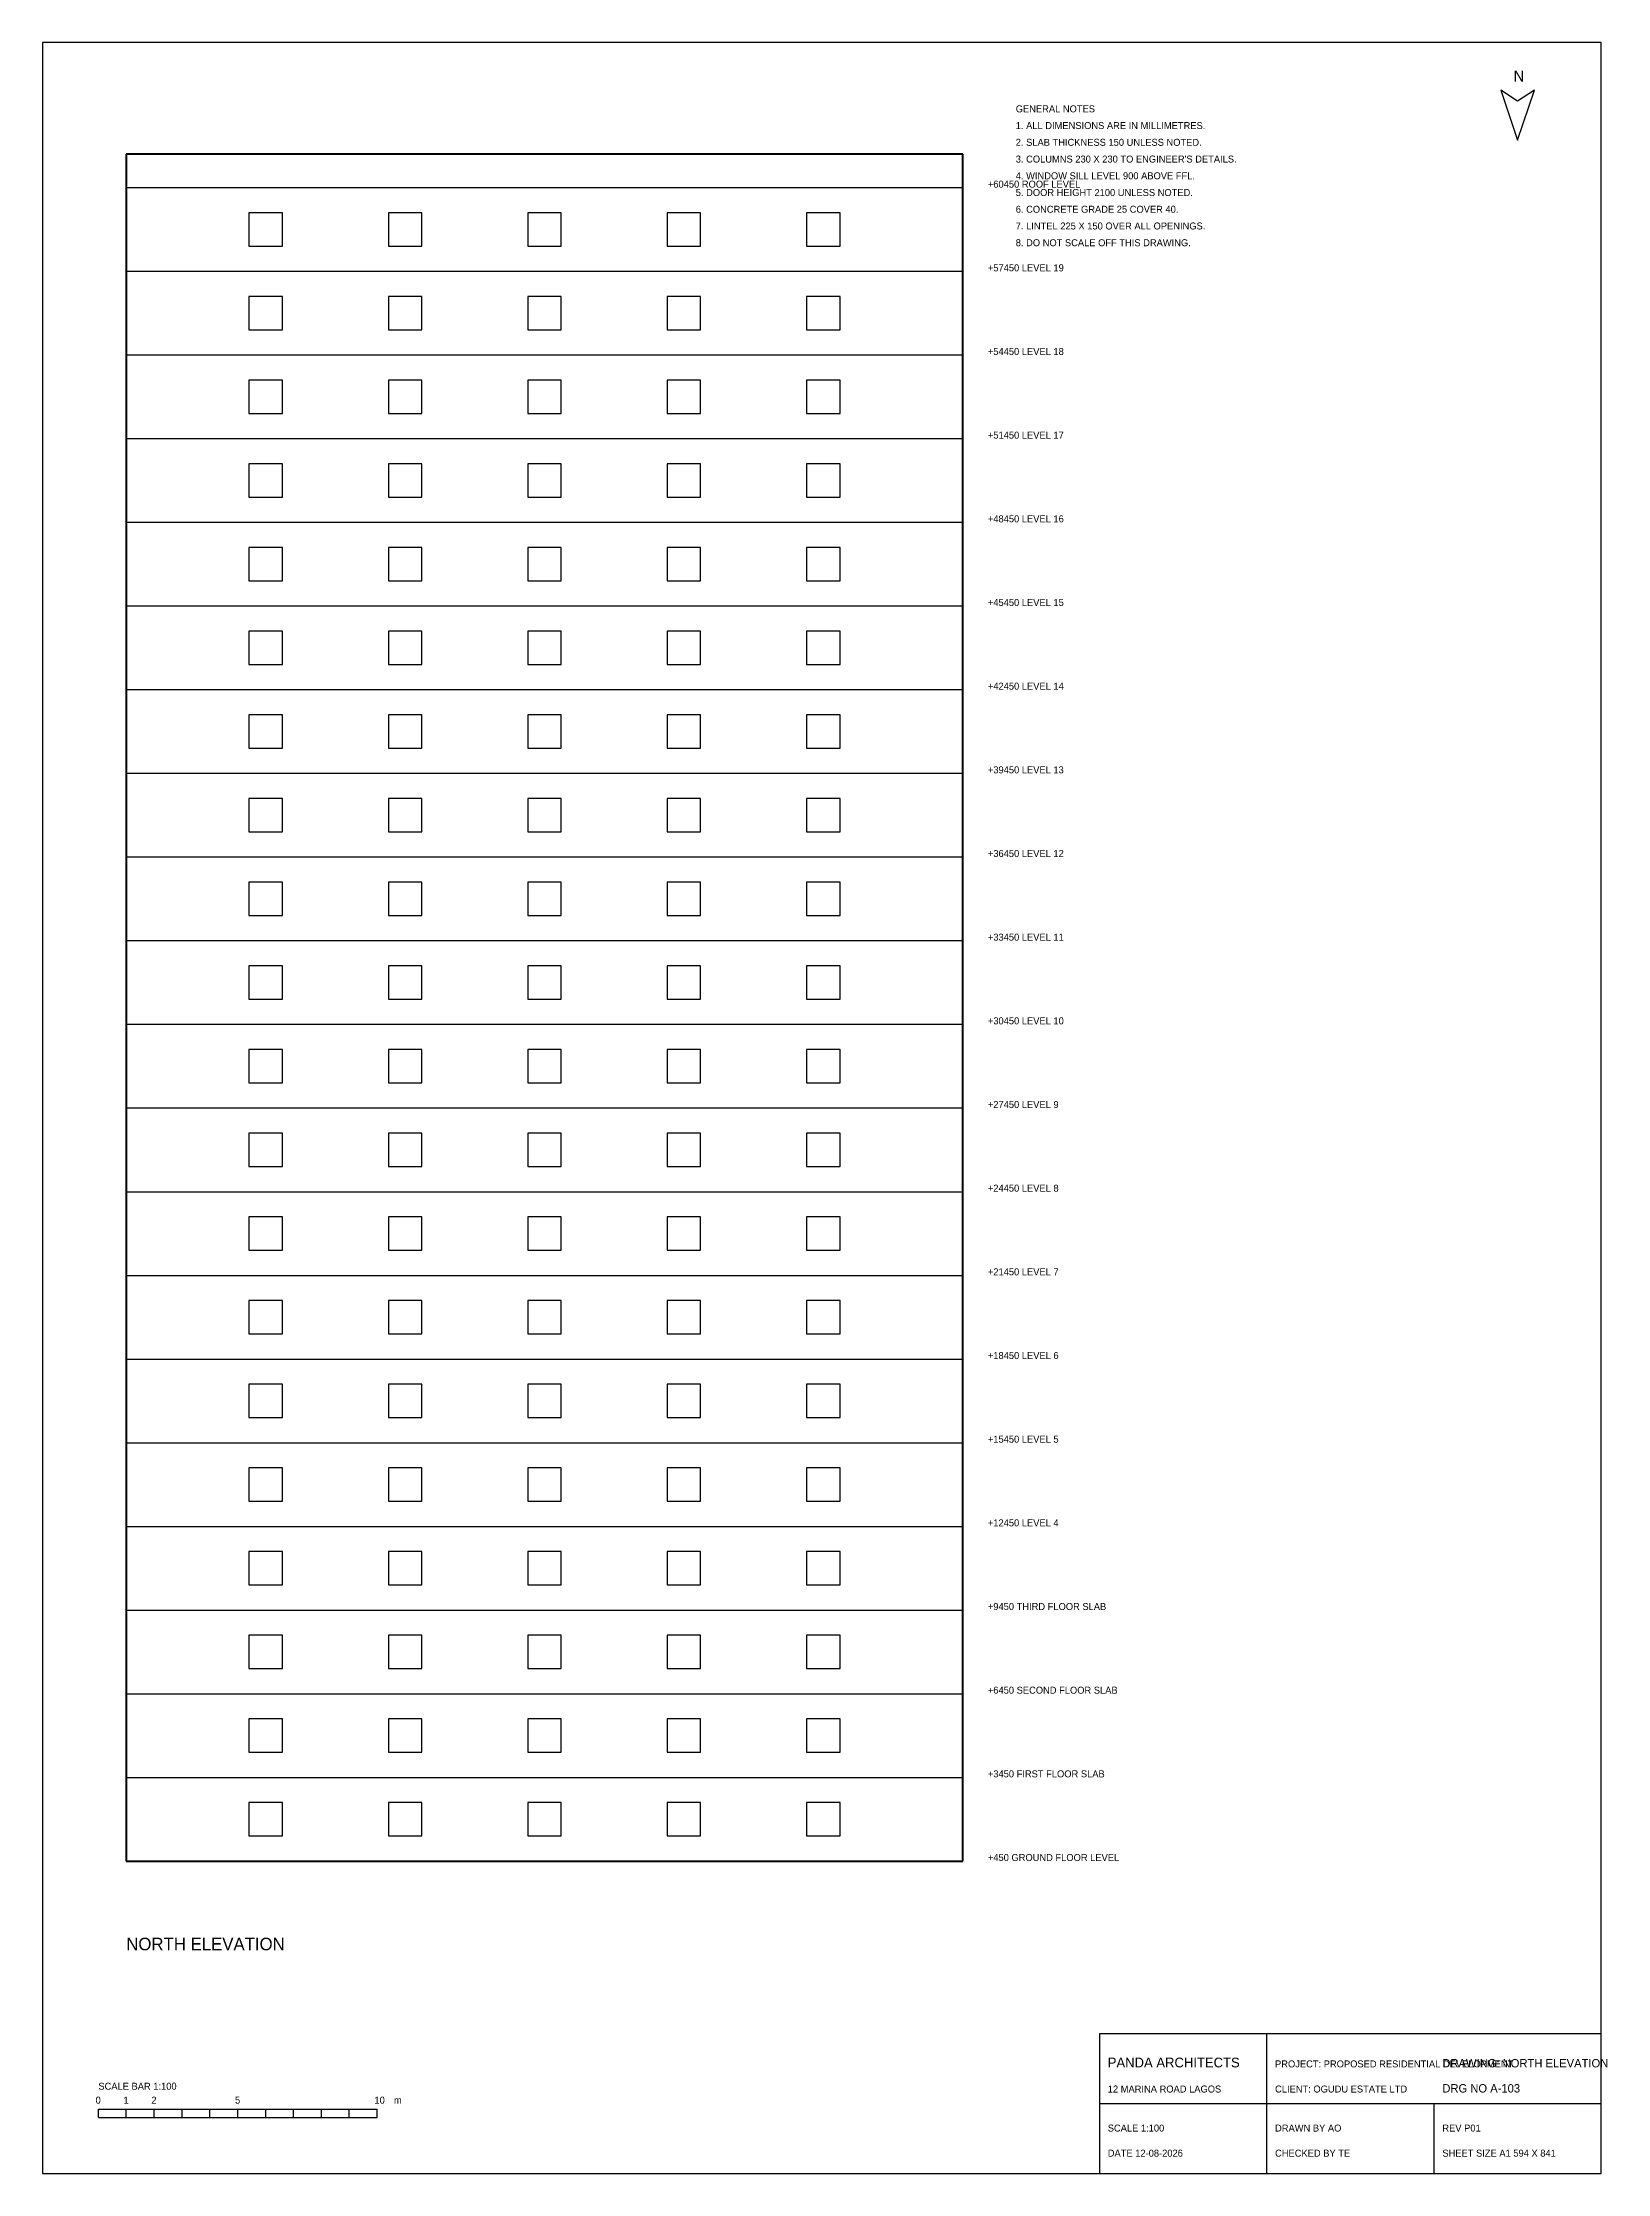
# Model space of a CAD drawing. Header units: millimetres. Extents: x 0 to 248600, y -11200 to 65200.
# Drawn here: x 130800 to 186918, y -11200 to 65200 of the extents above; entities that cross this region are included whole.
import ezdxf

# ---------------------------------------------------------------- set-up
doc = ezdxf.new("R2010")
doc.units = ezdxf.units.MM
doc.layers.get('0').update_dxf_attribs({"color": 1, "linetype": 'CONTINUOUS'})
for name, color, linetype in [('TEXT', 6, 'CONTINUOUS'), ('WALL', 4, 'CONTINUOUS'), ('WIND', 2, 'CONTINUOUS')]:
    doc.layers.add(name, color=color, linetype=linetype)

# ---------------------------------------------------------------- blocks, each defined once
blk = doc.blocks.new('TITLEBLOCK-A1')
for p, q in [((6000, 0), (6000, 5000)), ((0, 2500), (18000, 2500)), ((12000, 0), (12000, 2500))]:
    blk.add_line(p, q)
blk.add_lwpolyline([(0, 0), (18000, 0), (18000, 5000), (0, 5000)], close=True)
for s, height, p in [('PANDA ARCHITECTS', 350, (300, 3800)), ('PROJECT: PROPOSED RESIDENTIAL DEVELOPMENT', 250, (6300, 3800)), ('12 MARINA ROAD LAGOS', 250, (300, 2900)), ('CLIENT: OGUDU ESTATE LTD', 250, (6300, 2900)), ('SCALE 1:100', 250, (300, 1500)), ('DRAWN BY AO', 250, (6300, 1500)), ('REV P01', 250, (12300, 1500)), ('DATE 12-08-2026', 250, (300, 600)), ('CHECKED BY TE', 250, (6300, 600)), ('SHEET SIZE A1 594 X 841', 250, (12300, 600))]:
    blk.add_text(s, height=height).set_placement(p)

msp = doc.modelspace()

# ---------------------------------------------------------------- linework, layer by layer
for p, q in [((186700, 65200), (130800, 65200)), ((130800, 65200), (130800, -11200)), ((186700, -11200), (186700, 65200)), ((132800, -8900), (142800, -8900)), ((132800, -9200), (132800, -8900)), ((133800, -9200), (133800, -8900)), ((134800, -9200), (134800, -8900)), ((135800, -9200), (135800, -8900)), ((136800, -9200), (136800, -8900)), ((137800, -9200), (137800, -8900)), ((138800, -9200), (138800, -8900)), ((139800, -9200), (139800, -8900)), ((140800, -9200), (140800, -8900)), ((141800, -9200), (141800, -8900)), ((142800, -9200), (142800, -8900)), ((132800, -9200), (142800, -9200)), ((130800, -11200), (186700, -11200))]:
    msp.add_line(p, q)
msp.add_lwpolyline([(183700, 61700), (184300, 63500), (183700, 63100), (183100, 63500)], close=True)
at = {"layer": 'WALL', "lineweight": 50}
for p, q in [((163800, 61200), (133800, 61200)), ((133800, 61200), (133800, 0)), ((163800, 0), (163800, 61200)), ((133800, 0), (163800, 0))]:
    msp.add_line(p, q, dxfattribs=at)
at = {"layer": 'WALL'}
for p, q in [((133800, 60000), (163800, 60000)), ((133800, 57000), (163800, 57000)), ((133800, 54000), (163800, 54000)), ((133800, 51000), (163800, 51000)), ((133800, 48000), (163800, 48000)), ((133800, 45000), (163800, 45000)), ((133800, 42000), (163800, 42000)), ((133800, 39000), (163800, 39000)), ((133800, 36000), (163800, 36000)), ((133800, 33000), (163800, 33000)), ((133800, 30000), (163800, 30000)), ((133800, 27000), (163800, 27000)), ((133800, 24000), (163800, 24000)), ((133800, 21000), (163800, 21000)), ((133800, 18000), (163800, 18000)), ((133800, 15000), (163800, 15000)), ((133800, 12000), (163800, 12000)), ((133800, 9000), (163800, 9000)), ((133800, 6000), (163800, 6000)), ((133800, 3000), (163800, 3000)), ((133800, 0), (163800, 0))]:
    msp.add_line(p, q, dxfattribs=at)
at = {"layer": 'WIND'}
for points in [[(138200, 57900), (139400, 57900), (139400, 59100), (138200, 59100)], [(143200, 57900), (144400, 57900), (144400, 59100), (143200, 59100)], [(148200, 57900), (149400, 57900), (149400, 59100), (148200, 59100)], [(153200, 57900), (154400, 57900), (154400, 59100), (153200, 59100)], [(158200, 57900), (159400, 57900), (159400, 59100), (158200, 59100)], [(138200, 54900), (139400, 54900), (139400, 56100), (138200, 56100)], [(143200, 54900), (144400, 54900), (144400, 56100), (143200, 56100)], [(148200, 54900), (149400, 54900), (149400, 56100), (148200, 56100)], [(153200, 54900), (154400, 54900), (154400, 56100), (153200, 56100)], [(158200, 54900), (159400, 54900), (159400, 56100), (158200, 56100)], [(138200, 51900), (139400, 51900), (139400, 53100), (138200, 53100)], [(143200, 51900), (144400, 51900), (144400, 53100), (143200, 53100)], [(148200, 51900), (149400, 51900), (149400, 53100), (148200, 53100)], [(153200, 51900), (154400, 51900), (154400, 53100), (153200, 53100)], [(158200, 51900), (159400, 51900), (159400, 53100), (158200, 53100)], [(138200, 48900), (139400, 48900), (139400, 50100), (138200, 50100)], [(143200, 48900), (144400, 48900), (144400, 50100), (143200, 50100)], [(148200, 48900), (149400, 48900), (149400, 50100), (148200, 50100)], [(153200, 48900), (154400, 48900), (154400, 50100), (153200, 50100)], [(158200, 48900), (159400, 48900), (159400, 50100), (158200, 50100)], [(138200, 45900), (139400, 45900), (139400, 47100), (138200, 47100)], [(143200, 45900), (144400, 45900), (144400, 47100), (143200, 47100)], [(148200, 45900), (149400, 45900), (149400, 47100), (148200, 47100)], [(153200, 45900), (154400, 45900), (154400, 47100), (153200, 47100)], [(158200, 45900), (159400, 45900), (159400, 47100), (158200, 47100)], [(138200, 42900), (139400, 42900), (139400, 44100), (138200, 44100)], [(143200, 42900), (144400, 42900), (144400, 44100), (143200, 44100)], [(148200, 42900), (149400, 42900), (149400, 44100), (148200, 44100)], [(153200, 42900), (154400, 42900), (154400, 44100), (153200, 44100)], [(158200, 42900), (159400, 42900), (159400, 44100), (158200, 44100)], [(138200, 39900), (139400, 39900), (139400, 41100), (138200, 41100)], [(143200, 39900), (144400, 39900), (144400, 41100), (143200, 41100)], [(148200, 39900), (149400, 39900), (149400, 41100), (148200, 41100)], [(153200, 39900), (154400, 39900), (154400, 41100), (153200, 41100)], [(158200, 39900), (159400, 39900), (159400, 41100), (158200, 41100)], [(138200, 36900), (139400, 36900), (139400, 38100), (138200, 38100)], [(143200, 36900), (144400, 36900), (144400, 38100), (143200, 38100)], [(148200, 36900), (149400, 36900), (149400, 38100), (148200, 38100)], [(153200, 36900), (154400, 36900), (154400, 38100), (153200, 38100)], [(158200, 36900), (159400, 36900), (159400, 38100), (158200, 38100)], [(138200, 33900), (139400, 33900), (139400, 35100), (138200, 35100)], [(143200, 33900), (144400, 33900), (144400, 35100), (143200, 35100)], [(148200, 33900), (149400, 33900), (149400, 35100), (148200, 35100)], [(153200, 33900), (154400, 33900), (154400, 35100), (153200, 35100)], [(158200, 33900), (159400, 33900), (159400, 35100), (158200, 35100)], [(138200, 30900), (139400, 30900), (139400, 32100), (138200, 32100)], [(143200, 30900), (144400, 30900), (144400, 32100), (143200, 32100)], [(148200, 30900), (149400, 30900), (149400, 32100), (148200, 32100)], [(153200, 30900), (154400, 30900), (154400, 32100), (153200, 32100)], [(158200, 30900), (159400, 30900), (159400, 32100), (158200, 32100)], [(138200, 27900), (139400, 27900), (139400, 29100), (138200, 29100)], [(143200, 27900), (144400, 27900), (144400, 29100), (143200, 29100)], [(148200, 27900), (149400, 27900), (149400, 29100), (148200, 29100)], [(153200, 27900), (154400, 27900), (154400, 29100), (153200, 29100)], [(158200, 27900), (159400, 27900), (159400, 29100), (158200, 29100)], [(138200, 24900), (139400, 24900), (139400, 26100), (138200, 26100)], [(143200, 24900), (144400, 24900), (144400, 26100), (143200, 26100)], [(148200, 24900), (149400, 24900), (149400, 26100), (148200, 26100)], [(153200, 24900), (154400, 24900), (154400, 26100), (153200, 26100)], [(158200, 24900), (159400, 24900), (159400, 26100), (158200, 26100)], [(138200, 21900), (139400, 21900), (139400, 23100), (138200, 23100)], [(143200, 21900), (144400, 21900), (144400, 23100), (143200, 23100)], [(148200, 21900), (149400, 21900), (149400, 23100), (148200, 23100)], [(153200, 21900), (154400, 21900), (154400, 23100), (153200, 23100)], [(158200, 21900), (159400, 21900), (159400, 23100), (158200, 23100)], [(138200, 18900), (139400, 18900), (139400, 20100), (138200, 20100)], [(143200, 18900), (144400, 18900), (144400, 20100), (143200, 20100)], [(148200, 18900), (149400, 18900), (149400, 20100), (148200, 20100)], [(153200, 18900), (154400, 18900), (154400, 20100), (153200, 20100)], [(158200, 18900), (159400, 18900), (159400, 20100), (158200, 20100)], [(138200, 15900), (139400, 15900), (139400, 17100), (138200, 17100)], [(143200, 15900), (144400, 15900), (144400, 17100), (143200, 17100)], [(148200, 15900), (149400, 15900), (149400, 17100), (148200, 17100)], [(153200, 15900), (154400, 15900), (154400, 17100), (153200, 17100)], [(158200, 15900), (159400, 15900), (159400, 17100), (158200, 17100)], [(138200, 12900), (139400, 12900), (139400, 14100), (138200, 14100)], [(143200, 12900), (144400, 12900), (144400, 14100), (143200, 14100)], [(148200, 12900), (149400, 12900), (149400, 14100), (148200, 14100)], [(153200, 12900), (154400, 12900), (154400, 14100), (153200, 14100)], [(158200, 12900), (159400, 12900), (159400, 14100), (158200, 14100)], [(138200, 9900), (139400, 9900), (139400, 11100), (138200, 11100)], [(143200, 9900), (144400, 9900), (144400, 11100), (143200, 11100)], [(148200, 9900), (149400, 9900), (149400, 11100), (148200, 11100)], [(153200, 9900), (154400, 9900), (154400, 11100), (153200, 11100)], [(158200, 9900), (159400, 9900), (159400, 11100), (158200, 11100)], [(138200, 6900), (139400, 6900), (139400, 8100), (138200, 8100)], [(143200, 6900), (144400, 6900), (144400, 8100), (143200, 8100)], [(148200, 6900), (149400, 6900), (149400, 8100), (148200, 8100)], [(153200, 6900), (154400, 6900), (154400, 8100), (153200, 8100)], [(158200, 6900), (159400, 6900), (159400, 8100), (158200, 8100)], [(138200, 3900), (139400, 3900), (139400, 5100), (138200, 5100)], [(143200, 3900), (144400, 3900), (144400, 5100), (143200, 5100)], [(148200, 3900), (149400, 3900), (149400, 5100), (148200, 5100)], [(153200, 3900), (154400, 3900), (154400, 5100), (153200, 5100)], [(158200, 3900), (159400, 3900), (159400, 5100), (158200, 5100)], [(138200, 900), (139400, 900), (139400, 2100), (138200, 2100)], [(143200, 900), (144400, 900), (144400, 2100), (143200, 2100)], [(148200, 900), (149400, 900), (149400, 2100), (148200, 2100)], [(153200, 900), (154400, 900), (154400, 2100), (153200, 2100)], [(158200, 900), (159400, 900), (159400, 2100), (158200, 2100)]]:
    msp.add_lwpolyline(points, close=True, dxfattribs=at)

# ---------------------------------------------------------------- block references
msp.add_blockref('TITLEBLOCK-A1', (168700, -11200))

# ---------------------------------------------------------------- texts
for s, height, p in [('N', 400, (183550, 63800)), ('GENERAL NOTES', 250, (165700, 62700)), ('1. ALL DIMENSIONS ARE IN MILLIMETRES.', 250, (165700, 62100)), ("3. COLUMNS 230 X 230 TO ENGINEER'S DETAILS.", 250, (165700, 60900)), ('2. SLAB THICKNESS 150 UNLESS NOTED.', 250, (165700, 61500)), ('4. WINDOW SILL LEVEL 900 ABOVE FFL.', 250, (165700, 60300)), ('5. DOOR HEIGHT 2100 UNLESS NOTED.', 250, (165700, 59700)), ('6. CONCRETE GRADE 25 COVER 40.', 250, (165700, 59100)), ('8. DO NOT SCALE OFF THIS DRAWING.', 250, (165700, 57900)), ('7. LINTEL 225 X 150 OVER ALL OPENINGS.', 250, (165700, 58500)), ('DRAWING: NORTH ELEVATION', 300, (181000, -7400)), ('SCALE BAR 1:100', 250, (132800, -8200)), ('DRG NO A-103', 300, (181000, -8300)), ('0', 250, (132700, -8700)), ('1', 250, (133700, -8700)), ('2', 250, (134700, -8700)), ('5', 250, (137700, -8700)), ('10', 250, (142700, -8700)), ('m', 250, (143400, -8700))]:
    msp.add_text(s, height=height).set_placement(p)
at = {"layer": 'TEXT'}
for s, height, p in [('+60450 ROOF LEVEL', 250, (164700, 60000)), ('+57450 LEVEL 19', 250, (164700, 57000)), ('+54450 LEVEL 18', 250, (164700, 54000)), ('+51450 LEVEL 17', 250, (164700, 51000)), ('+48450 LEVEL 16', 250, (164700, 48000)), ('+45450 LEVEL 15', 250, (164700, 45000)), ('+42450 LEVEL 14', 250, (164700, 42000)), ('+39450 LEVEL 13', 250, (164700, 39000)), ('+36450 LEVEL 12', 250, (164700, 36000)), ('+33450 LEVEL 11', 250, (164700, 33000)), ('+30450 LEVEL 10', 250, (164700, 30000)), ('+27450 LEVEL 9', 250, (164700, 27000)), ('+24450 LEVEL 8', 250, (164700, 24000)), ('+21450 LEVEL 7', 250, (164700, 21000)), ('+18450 LEVEL 6', 250, (164700, 18000)), ('+15450 LEVEL 5', 250, (164700, 15000)), ('+12450 LEVEL 4', 250, (164700, 12000)), ('+9450 THIRD FLOOR SLAB', 250, (164700, 9000)), ('+6450 SECOND FLOOR SLAB', 250, (164700, 6000)), ('+3450 FIRST FLOOR SLAB', 250, (164700, 3000)), ('+450 GROUND FLOOR LEVEL', 250, (164700, 0)), ('NORTH ELEVATION', 450, (133800, -3200))]:
    msp.add_text(s, height=height, dxfattribs=at).set_placement(p)

doc.saveas('drawing.dxf')
